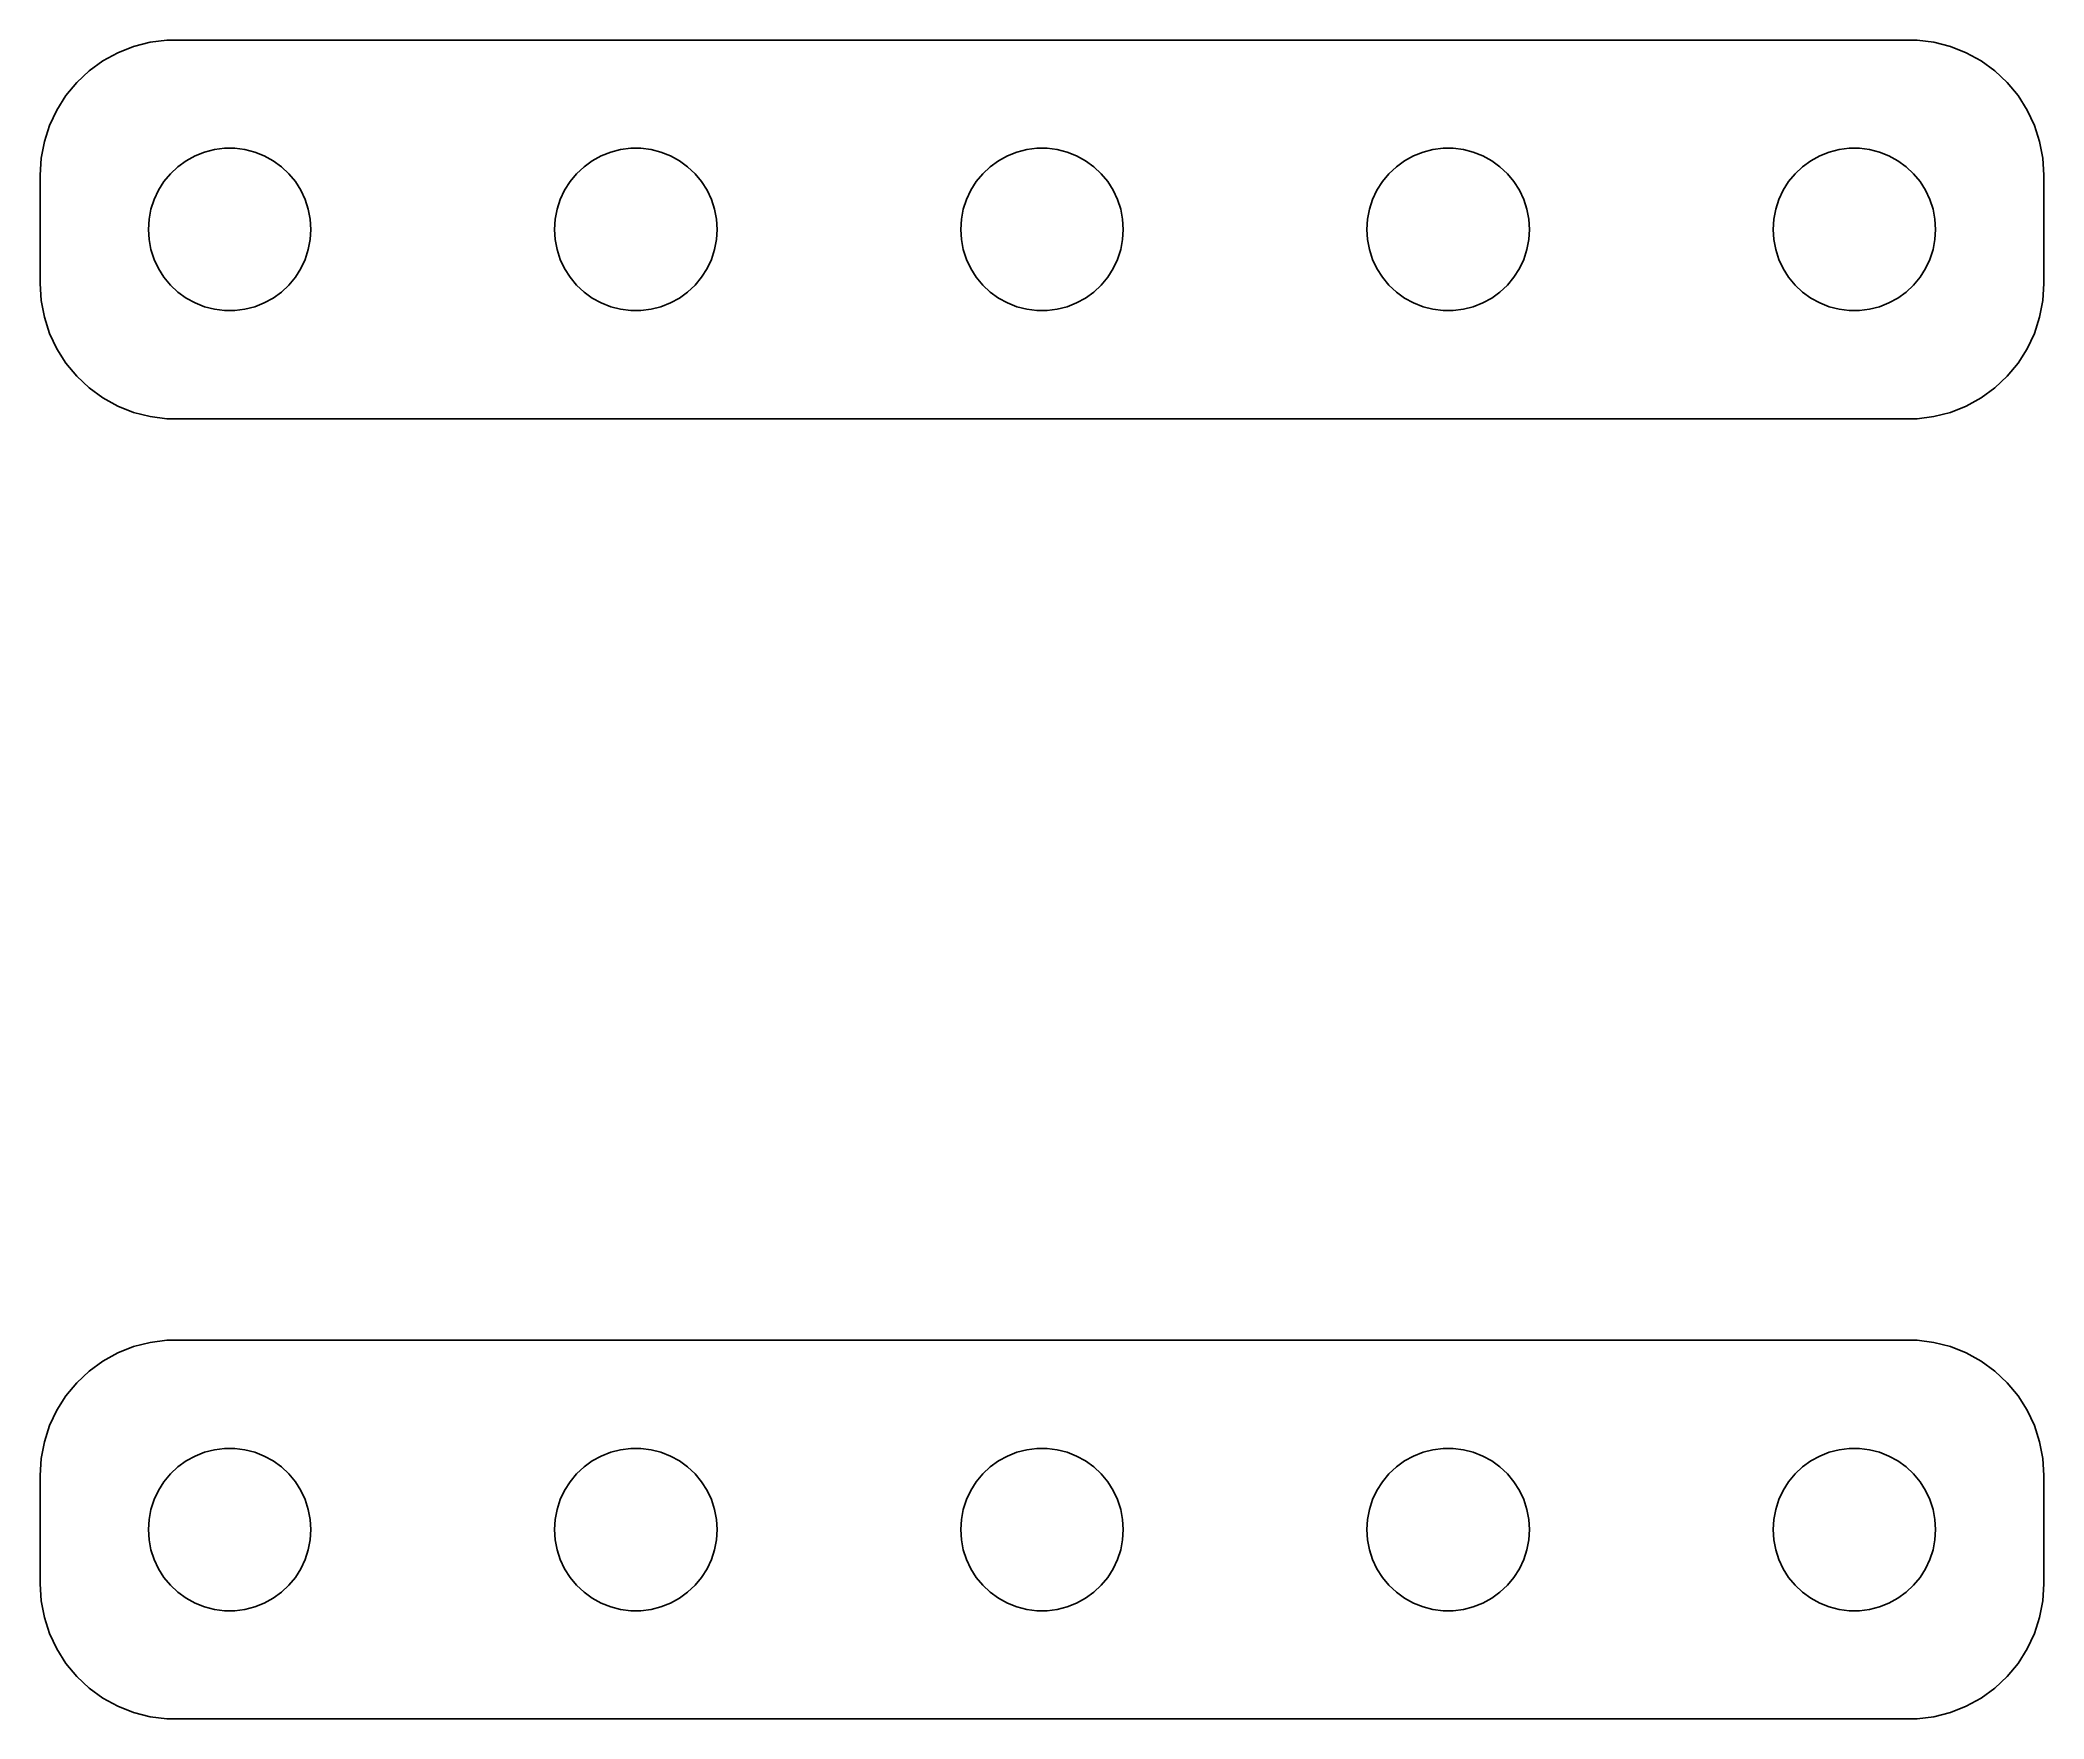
# Model space of a CAD drawing. Header units: metres. Extents: x -18.5 to 18.5, y 20.5 to 51.5.
import ezdxf

# ---------------------------------------------------------------- set-up
doc = ezdxf.new("R2010")
doc.units = ezdxf.units.M

msp = doc.modelspace()

# ---------------------------------------------------------------- linework, layer by layer
for p, q in [((-16.4684, 51.4557), (-16.7725, 51.3776)), ((-16.157, 51.4951), (-16.4684, 51.4557)), ((16.157, 51.4951), (-16.157, 51.4951)), ((16.4684, 51.4557), (16.157, 51.4951)), ((16.7725, 51.3776), (16.4684, 51.4557)), ((-17.3396, 51.1108), (-17.5936, 50.9263)), ((-17.0644, 51.2621), (-17.3396, 51.1108)), ((-16.7725, 51.3776), (-17.0644, 51.2621)), ((17.0644, 51.2621), (16.7725, 51.3776)), ((17.3396, 51.1108), (17.0644, 51.2621)), ((17.5936, 50.9263), (17.3396, 51.1108)), ((-17.8224, 50.7114), (-18.0225, 50.4695)), ((-17.5936, 50.9263), (-17.8224, 50.7114)), ((17.8224, 50.7114), (17.5936, 50.9263)), ((18.0225, 50.4695), (17.8224, 50.7114)), ((-18.0225, 50.4695), (-18.1908, 50.2044)), ((18.1908, 50.2044), (18.0225, 50.4695)), ((-18.1908, 50.2044), (-18.3244, 49.9203)), ((18.3244, 49.9203), (18.1908, 50.2044)), ((-18.4214, 49.6217), (-18.4803, 49.3133)), ((-18.3244, 49.9203), (-18.4214, 49.6217)), ((18.4214, 49.6217), (18.3244, 49.9203)), ((18.4803, 49.3133), (18.4214, 49.6217)), ((-18.4803, 49.3133), (-18.5, 49)), ((-15.9561, 49.1558), (-15.8037, 49.2665)), ((-15.8037, 49.2665), (-15.6387, 49.3572)), ((-15.6387, 49.3572), (-15.4635, 49.4266)), ((-15.4635, 49.4266), (-15.2811, 49.4734)), ((-15.2811, 49.4734), (-15.0942, 49.497)), ((-15.0942, 49.497), (-14.9058, 49.497)), ((-14.9058, 49.497), (-14.7189, 49.4734)), ((-14.7189, 49.4734), (-14.5365, 49.4266)), ((-14.5365, 49.4266), (-14.3613, 49.3572)), ((-14.3613, 49.3572), (-14.1963, 49.2665)), ((-14.1963, 49.2665), (-14.0439, 49.1558)), ((-8.45613, 49.1558), (-8.30373, 49.2665)), ((-8.30373, 49.2665), (-8.13866, 49.3572)), ((-8.13866, 49.3572), (-7.96352, 49.4266)), ((-7.96352, 49.4266), (-7.78107, 49.4734)), ((-7.78107, 49.4734), (-7.59418, 49.497)), ((-7.59418, 49.497), (-7.40581, 49.497)), ((-7.40581, 49.497), (-7.21892, 49.4734)), ((-7.21892, 49.4734), (-7.03647, 49.4266)), ((-7.03647, 49.4266), (-6.86133, 49.3572)), ((-6.86133, 49.3572), (-6.69626, 49.2665)), ((-6.69626, 49.2665), (-6.54385, 49.1558)), ((-0.956131, 49.1558), (-0.803726, 49.2665)), ((-0.803726, 49.2665), (-0.638657, 49.3572)), ((-0.638657, 49.3572), (-0.463516, 49.4266)), ((-0.463516, 49.4266), (-0.281067, 49.4734)), ((-0.281067, 49.4734), (-0.094177, 49.497)), ((-0.094177, 49.497), (0.094177, 49.497)), ((0.094177, 49.497), (0.281067, 49.4734)), ((0.281067, 49.4734), (0.463516, 49.4266)), ((0.463516, 49.4266), (0.638657, 49.3572)), ((0.638657, 49.3572), (0.803726, 49.2665)), ((0.803726, 49.2665), (0.956131, 49.1558)), ((6.54385, 49.1558), (6.69626, 49.2665)), ((6.69626, 49.2665), (6.86133, 49.3572)), ((6.86133, 49.3572), (7.03647, 49.4266)), ((7.03647, 49.4266), (7.21892, 49.4734)), ((7.21892, 49.4734), (7.40581, 49.497)), ((7.40581, 49.497), (7.59418, 49.497)), ((7.59418, 49.497), (7.78107, 49.4734)), ((7.78107, 49.4734), (7.96352, 49.4266)), ((7.96352, 49.4266), (8.13866, 49.3572)), ((8.13866, 49.3572), (8.30373, 49.2665)), ((8.30373, 49.2665), (8.45613, 49.1558)), ((14.0439, 49.1558), (14.1963, 49.2665)), ((14.1963, 49.2665), (14.3613, 49.3572)), ((14.3613, 49.3572), (14.5365, 49.4266)), ((14.5365, 49.4266), (14.7189, 49.4734)), ((14.7189, 49.4734), (14.9058, 49.497)), ((14.9058, 49.497), (15.0942, 49.497)), ((15.0942, 49.497), (15.2811, 49.4734)), ((15.2811, 49.4734), (15.4635, 49.4266)), ((15.4635, 49.4266), (15.6387, 49.3572)), ((15.6387, 49.3572), (15.8037, 49.2665)), ((15.8037, 49.2665), (15.9561, 49.1558)), ((18.5, 49), (18.4803, 49.3133)), ((-18.5, 49), (-18.5, 47)), ((-16.3145, 48.7226), (-16.2135, 48.8817)), ((-16.2135, 48.8817), (-16.0934, 49.0268)), ((-16.0934, 49.0268), (-15.9561, 49.1558)), ((-14.0439, 49.1558), (-13.9065, 49.0268)), ((-13.9065, 49.0268), (-13.7865, 48.8817)), ((-13.7865, 48.8817), (-13.6855, 48.7226)), ((-8.81445, 48.7226), (-8.71352, 48.8817)), ((-8.71352, 48.8817), (-8.59344, 49.0268)), ((-8.59344, 49.0268), (-8.45613, 49.1558)), ((-6.54385, 49.1558), (-6.40654, 49.0268)), ((-6.40654, 49.0268), (-6.28647, 48.8817)), ((-6.28647, 48.8817), (-6.18553, 48.7226)), ((-1.31445, 48.7226), (-1.21352, 48.8817)), ((-1.21352, 48.8817), (-1.09344, 49.0268)), ((-1.09344, 49.0268), (-0.956131, 49.1558)), ((0.956131, 49.1558), (1.09344, 49.0268)), ((1.09344, 49.0268), (1.21352, 48.8817)), ((1.21352, 48.8817), (1.31445, 48.7226)), ((6.18553, 48.7226), (6.28647, 48.8817)), ((6.28647, 48.8817), (6.40654, 49.0268)), ((6.40654, 49.0268), (6.54385, 49.1558)), ((8.45613, 49.1558), (8.59344, 49.0268)), ((8.59344, 49.0268), (8.71352, 48.8817)), ((8.71352, 48.8817), (8.81445, 48.7226)), ((13.6855, 48.7226), (13.7865, 48.8817)), ((13.7865, 48.8817), (13.9065, 49.0268)), ((13.9065, 49.0268), (14.0439, 49.1558)), ((15.9561, 49.1558), (16.0934, 49.0268)), ((16.0934, 49.0268), (16.2135, 48.8817)), ((16.2135, 48.8817), (16.3145, 48.7226)), ((18.5, 47), (18.5, 49)), ((-16.4529, 48.373), (-16.3947, 48.5522)), ((-16.3947, 48.5522), (-16.3145, 48.7226)), ((-13.6855, 48.7226), (-13.6053, 48.5522)), ((-13.6053, 48.5522), (-13.5471, 48.373)), ((-8.95287, 48.373), (-8.89465, 48.5522)), ((-8.89465, 48.5522), (-8.81445, 48.7226)), ((-6.18553, 48.7226), (-6.10533, 48.5522)), ((-6.10533, 48.5522), (-6.04712, 48.373)), ((-1.45287, 48.373), (-1.39465, 48.5522)), ((-1.39465, 48.5522), (-1.31445, 48.7226)), ((1.31445, 48.7226), (1.39465, 48.5522)), ((1.39465, 48.5522), (1.45287, 48.373)), ((6.04712, 48.373), (6.10533, 48.5522)), ((6.10533, 48.5522), (6.18553, 48.7226)), ((8.81445, 48.7226), (8.89465, 48.5522)), ((8.89465, 48.5522), (8.95287, 48.373)), ((13.5471, 48.373), (13.6053, 48.5522)), ((13.6053, 48.5522), (13.6855, 48.7226)), ((16.3145, 48.7226), (16.3947, 48.5522)), ((16.3947, 48.5522), (16.4529, 48.373)), ((-16.5, 48), (-16.4882, 48.188)), ((-16.4882, 48.188), (-16.4529, 48.373)), ((-13.5471, 48.373), (-13.5118, 48.188)), ((-13.5118, 48.188), (-13.5, 48)), ((-9, 48), (-8.98816, 48.188)), ((-8.98816, 48.188), (-8.95287, 48.373)), ((-6.04712, 48.373), (-6.01183, 48.188)), ((-6.01183, 48.188), (-6, 48)), ((-1.5, 48), (-1.48816, 48.188)), ((-1.48816, 48.188), (-1.45287, 48.373)), ((1.45287, 48.373), (1.48816, 48.188)), ((1.48816, 48.188), (1.5, 48)), ((6, 48), (6.01183, 48.188)), ((6.01183, 48.188), (6.04712, 48.373)), ((8.95287, 48.373), (8.98816, 48.188)), ((8.98816, 48.188), (9, 48)), ((13.5, 48), (13.5118, 48.188)), ((13.5118, 48.188), (13.5471, 48.373)), ((16.4529, 48.373), (16.4882, 48.188)), ((16.4882, 48.188), (16.5, 48)), ((-16.4882, 47.812), (-16.5, 48)), ((-16.4529, 47.627), (-16.4882, 47.812)), ((-13.5118, 47.812), (-13.5471, 47.627)), ((-13.5, 48), (-13.5118, 47.812)), ((-8.98816, 47.812), (-9, 48)), ((-8.95287, 47.627), (-8.98816, 47.812)), ((-6.01183, 47.812), (-6.04712, 47.627)), ((-6, 48), (-6.01183, 47.812)), ((-1.48816, 47.812), (-1.5, 48)), ((-1.45287, 47.627), (-1.48816, 47.812)), ((1.48816, 47.812), (1.45287, 47.627)), ((1.5, 48), (1.48816, 47.812)), ((6.01183, 47.812), (6, 48)), ((6.04712, 47.627), (6.01183, 47.812)), ((8.98816, 47.812), (8.95287, 47.627)), ((9, 48), (8.98816, 47.812)), ((13.5118, 47.812), (13.5, 48)), ((13.5471, 47.627), (13.5118, 47.812)), ((16.4882, 47.812), (16.4529, 47.627)), ((16.5, 48), (16.4882, 47.812)), ((-16.3947, 47.4478), (-16.4529, 47.627)), ((-16.3145, 47.2774), (-16.3947, 47.4478)), ((-13.6053, 47.4478), (-13.6855, 47.2774)), ((-13.5471, 47.627), (-13.6053, 47.4478)), ((-8.89465, 47.4478), (-8.95287, 47.627)), ((-8.81445, 47.2774), (-8.89465, 47.4478)), ((-6.10533, 47.4478), (-6.18553, 47.2774)), ((-6.04712, 47.627), (-6.10533, 47.4478)), ((-1.39465, 47.4478), (-1.45287, 47.627)), ((-1.31445, 47.2774), (-1.39465, 47.4478)), ((1.39465, 47.4478), (1.31445, 47.2774)), ((1.45287, 47.627), (1.39465, 47.4478)), ((6.10533, 47.4478), (6.04712, 47.627)), ((6.18553, 47.2774), (6.10533, 47.4478)), ((8.89465, 47.4478), (8.81445, 47.2774)), ((8.95287, 47.627), (8.89465, 47.4478)), ((13.6053, 47.4478), (13.5471, 47.627)), ((13.6855, 47.2774), (13.6053, 47.4478)), ((16.3947, 47.4478), (16.3145, 47.2774)), ((16.4529, 47.627), (16.3947, 47.4478)), ((-18.5, 47), (-18.4803, 46.6867)), ((-16.2135, 47.1183), (-16.3145, 47.2774)), ((-16.0934, 46.9732), (-16.2135, 47.1183)), ((-13.7865, 47.1183), (-13.9065, 46.9732)), ((-13.6855, 47.2774), (-13.7865, 47.1183)), ((-8.71352, 47.1183), (-8.81445, 47.2774)), ((-8.59344, 46.9732), (-8.71352, 47.1183)), ((-6.28647, 47.1183), (-6.40654, 46.9732)), ((-6.18553, 47.2774), (-6.28647, 47.1183)), ((-1.21352, 47.1183), (-1.31445, 47.2774)), ((-1.09344, 46.9732), (-1.21352, 47.1183)), ((1.21352, 47.1183), (1.09344, 46.9732)), ((1.31445, 47.2774), (1.21352, 47.1183)), ((6.28647, 47.1183), (6.18553, 47.2774)), ((6.40654, 46.9732), (6.28647, 47.1183)), ((8.71352, 47.1183), (8.59344, 46.9732)), ((8.81445, 47.2774), (8.71352, 47.1183)), ((13.7865, 47.1183), (13.6855, 47.2774)), ((13.9065, 46.9732), (13.7865, 47.1183)), ((16.2135, 47.1183), (16.0934, 46.9732)), ((16.3145, 47.2774), (16.2135, 47.1183)), ((18.4803, 46.6867), (18.5, 47)), ((-18.4803, 46.6867), (-18.4214, 46.3783)), ((-15.9561, 46.8442), (-16.0934, 46.9732)), ((-15.8037, 46.7335), (-15.9561, 46.8442)), ((-15.6387, 46.6428), (-15.8037, 46.7335)), ((-15.4635, 46.5734), (-15.6387, 46.6428)), ((-14.3613, 46.6428), (-14.5365, 46.5734)), ((-14.1963, 46.7335), (-14.3613, 46.6428)), ((-14.0439, 46.8442), (-14.1963, 46.7335)), ((-13.9065, 46.9732), (-14.0439, 46.8442)), ((-8.45613, 46.8442), (-8.59344, 46.9732)), ((-8.30373, 46.7335), (-8.45613, 46.8442)), ((-8.13866, 46.6428), (-8.30373, 46.7335)), ((-7.96352, 46.5734), (-8.13866, 46.6428)), ((-6.86133, 46.6428), (-7.03647, 46.5734)), ((-6.69626, 46.7335), (-6.86133, 46.6428)), ((-6.54385, 46.8442), (-6.69626, 46.7335)), ((-6.40654, 46.9732), (-6.54385, 46.8442)), ((-0.956131, 46.8442), (-1.09344, 46.9732)), ((-0.803726, 46.7335), (-0.956131, 46.8442)), ((-0.638657, 46.6428), (-0.803726, 46.7335)), ((-0.463516, 46.5734), (-0.638657, 46.6428)), ((0.638657, 46.6428), (0.463516, 46.5734)), ((0.803726, 46.7335), (0.638657, 46.6428)), ((0.956131, 46.8442), (0.803726, 46.7335)), ((1.09344, 46.9732), (0.956131, 46.8442)), ((6.54385, 46.8442), (6.40654, 46.9732)), ((6.69626, 46.7335), (6.54385, 46.8442)), ((6.86133, 46.6428), (6.69626, 46.7335)), ((7.03647, 46.5734), (6.86133, 46.6428)), ((8.13866, 46.6428), (7.96352, 46.5734)), ((8.30373, 46.7335), (8.13866, 46.6428)), ((8.45613, 46.8442), (8.30373, 46.7335)), ((8.59344, 46.9732), (8.45613, 46.8442)), ((14.0439, 46.8442), (13.9065, 46.9732)), ((14.1963, 46.7335), (14.0439, 46.8442)), ((14.3613, 46.6428), (14.1963, 46.7335)), ((14.5365, 46.5734), (14.3613, 46.6428)), ((15.6387, 46.6428), (15.4635, 46.5734)), ((15.8037, 46.7335), (15.6387, 46.6428)), ((15.9561, 46.8442), (15.8037, 46.7335)), ((16.0934, 46.9732), (15.9561, 46.8442)), ((18.4214, 46.3783), (18.4803, 46.6867)), ((-18.4214, 46.3783), (-18.3244, 46.0797)), ((-15.2811, 46.5266), (-15.4635, 46.5734)), ((-15.0942, 46.503), (-15.2811, 46.5266)), ((-14.9058, 46.503), (-15.0942, 46.503)), ((-14.7189, 46.5266), (-14.9058, 46.503)), ((-14.5365, 46.5734), (-14.7189, 46.5266)), ((-7.78107, 46.5266), (-7.96352, 46.5734)), ((-7.59418, 46.503), (-7.78107, 46.5266)), ((-7.40581, 46.503), (-7.59418, 46.503)), ((-7.21892, 46.5266), (-7.40581, 46.503)), ((-7.03647, 46.5734), (-7.21892, 46.5266)), ((-0.281067, 46.5266), (-0.463516, 46.5734)), ((-0.094177, 46.503), (-0.281067, 46.5266)), ((0.094177, 46.503), (-0.094177, 46.503)), ((0.281067, 46.5266), (0.094177, 46.503)), ((0.463516, 46.5734), (0.281067, 46.5266)), ((7.21892, 46.5266), (7.03647, 46.5734)), ((7.40581, 46.503), (7.21892, 46.5266)), ((7.59418, 46.503), (7.40581, 46.503)), ((7.78107, 46.5266), (7.59418, 46.503)), ((7.96352, 46.5734), (7.78107, 46.5266)), ((14.7189, 46.5266), (14.5365, 46.5734)), ((14.9058, 46.503), (14.7189, 46.5266)), ((15.0942, 46.503), (14.9058, 46.503)), ((15.2811, 46.5266), (15.0942, 46.503)), ((15.4635, 46.5734), (15.2811, 46.5266)), ((18.3244, 46.0797), (18.4214, 46.3783)), ((-18.3244, 46.0797), (-18.1908, 45.7956)), ((18.1908, 45.7956), (18.3244, 46.0797)), ((-18.1908, 45.7956), (-18.0225, 45.5305)), ((-18.0225, 45.5305), (-17.8224, 45.2886)), ((17.8224, 45.2886), (18.0225, 45.5305)), ((18.0225, 45.5305), (18.1908, 45.7956)), ((-17.8224, 45.2886), (-17.5936, 45.0737)), ((17.5936, 45.0737), (17.8224, 45.2886)), ((-17.5936, 45.0737), (-17.3396, 44.8892)), ((-17.3396, 44.8892), (-17.0644, 44.7379)), ((17.0644, 44.7379), (17.3396, 44.8892)), ((17.3396, 44.8892), (17.5936, 45.0737)), ((-17.0644, 44.7379), (-16.7725, 44.6224)), ((-16.7725, 44.6224), (-16.4684, 44.5443)), ((-16.4684, 44.5443), (-16.157, 44.5049)), ((-16.157, 44.5049), (16.157, 44.5049)), ((16.157, 44.5049), (16.4684, 44.5443)), ((16.4684, 44.5443), (16.7725, 44.6224)), ((16.7725, 44.6224), (17.0644, 44.7379)), ((-16.4684, 27.4557), (-16.7725, 27.3776)), ((-16.157, 27.4951), (-16.4684, 27.4557)), ((16.157, 27.4951), (-16.157, 27.4951)), ((16.4684, 27.4557), (16.157, 27.4951)), ((16.7725, 27.3776), (16.4684, 27.4557)), ((-17.3396, 27.1108), (-17.5936, 26.9263)), ((-17.0644, 27.2621), (-17.3396, 27.1108)), ((-16.7725, 27.3776), (-17.0644, 27.2621)), ((17.0644, 27.2621), (16.7725, 27.3776)), ((17.3396, 27.1108), (17.0644, 27.2621)), ((17.5936, 26.9263), (17.3396, 27.1108)), ((-17.8224, 26.7114), (-18.0225, 26.4695)), ((-17.5936, 26.9263), (-17.8224, 26.7114)), ((17.8224, 26.7114), (17.5936, 26.9263)), ((18.0225, 26.4695), (17.8224, 26.7114)), ((-18.0225, 26.4695), (-18.1908, 26.2044)), ((18.1908, 26.2044), (18.0225, 26.4695)), ((-18.3244, 25.9203), (-18.4214, 25.6217)), ((-18.1908, 26.2044), (-18.3244, 25.9203)), ((18.3244, 25.9203), (18.1908, 26.2044)), ((18.4214, 25.6217), (18.3244, 25.9203)), ((-18.4214, 25.6217), (-18.4803, 25.3133)), ((18.4803, 25.3133), (18.4214, 25.6217)), ((-18.4803, 25.3133), (-18.5, 25)), ((-15.9561, 25.1558), (-15.8037, 25.2665)), ((-15.8037, 25.2665), (-15.6387, 25.3572)), ((-15.6387, 25.3572), (-15.4635, 25.4266)), ((-15.4635, 25.4266), (-15.2811, 25.4734)), ((-15.2811, 25.4734), (-15.0942, 25.497)), ((-15.0942, 25.497), (-14.9058, 25.497)), ((-14.9058, 25.497), (-14.7189, 25.4734)), ((-14.7189, 25.4734), (-14.5365, 25.4266)), ((-14.5365, 25.4266), (-14.3613, 25.3572)), ((-14.3613, 25.3572), (-14.1963, 25.2665)), ((-14.1963, 25.2665), (-14.0439, 25.1558)), ((-8.45613, 25.1558), (-8.30373, 25.2665)), ((-8.30373, 25.2665), (-8.13866, 25.3572)), ((-8.13866, 25.3572), (-7.96352, 25.4266)), ((-7.96352, 25.4266), (-7.78107, 25.4734)), ((-7.78107, 25.4734), (-7.59418, 25.497)), ((-7.59418, 25.497), (-7.40581, 25.497)), ((-7.40581, 25.497), (-7.21892, 25.4734)), ((-7.21892, 25.4734), (-7.03647, 25.4266)), ((-7.03647, 25.4266), (-6.86133, 25.3572)), ((-6.86133, 25.3572), (-6.69626, 25.2665)), ((-6.69626, 25.2665), (-6.54385, 25.1558)), ((-0.956131, 25.1558), (-0.803726, 25.2665)), ((-0.803726, 25.2665), (-0.638657, 25.3572)), ((-0.638657, 25.3572), (-0.463516, 25.4266)), ((-0.463516, 25.4266), (-0.281067, 25.4734)), ((-0.281067, 25.4734), (-0.094177, 25.497)), ((-0.094177, 25.497), (0.094177, 25.497)), ((0.094177, 25.497), (0.281067, 25.4734)), ((0.281067, 25.4734), (0.463516, 25.4266)), ((0.463516, 25.4266), (0.638657, 25.3572)), ((0.638657, 25.3572), (0.803726, 25.2665)), ((0.803726, 25.2665), (0.956131, 25.1558)), ((6.54385, 25.1558), (6.69626, 25.2665)), ((6.69626, 25.2665), (6.86133, 25.3572)), ((6.86133, 25.3572), (7.03647, 25.4266)), ((7.03647, 25.4266), (7.21892, 25.4734)), ((7.21892, 25.4734), (7.40581, 25.497)), ((7.40581, 25.497), (7.59418, 25.497)), ((7.59418, 25.497), (7.78107, 25.4734)), ((7.78107, 25.4734), (7.96352, 25.4266)), ((7.96352, 25.4266), (8.13866, 25.3572)), ((8.13866, 25.3572), (8.30373, 25.2665)), ((8.30373, 25.2665), (8.45613, 25.1558)), ((14.0439, 25.1558), (14.1963, 25.2665)), ((14.1963, 25.2665), (14.3613, 25.3572)), ((14.3613, 25.3572), (14.5365, 25.4266)), ((14.5365, 25.4266), (14.7189, 25.4734)), ((14.7189, 25.4734), (14.9058, 25.497)), ((14.9058, 25.497), (15.0942, 25.497)), ((15.0942, 25.497), (15.2811, 25.4734)), ((15.2811, 25.4734), (15.4635, 25.4266)), ((15.4635, 25.4266), (15.6387, 25.3572)), ((15.6387, 25.3572), (15.8037, 25.2665)), ((15.8037, 25.2665), (15.9561, 25.1558)), ((18.5, 25), (18.4803, 25.3133)), ((-18.5, 25), (-18.5, 23)), ((-16.3145, 24.7226), (-16.2135, 24.8817)), ((-16.2135, 24.8817), (-16.0934, 25.0268)), ((-16.0934, 25.0268), (-15.9561, 25.1558)), ((-14.0439, 25.1558), (-13.9065, 25.0268)), ((-13.9065, 25.0268), (-13.7865, 24.8817)), ((-13.7865, 24.8817), (-13.6855, 24.7226)), ((-8.81445, 24.7226), (-8.71352, 24.8817)), ((-8.71352, 24.8817), (-8.59344, 25.0268)), ((-8.59344, 25.0268), (-8.45613, 25.1558)), ((-6.54385, 25.1558), (-6.40654, 25.0268)), ((-6.40654, 25.0268), (-6.28647, 24.8817)), ((-6.28647, 24.8817), (-6.18553, 24.7226)), ((-1.31445, 24.7226), (-1.21352, 24.8817)), ((-1.21352, 24.8817), (-1.09344, 25.0268)), ((-1.09344, 25.0268), (-0.956131, 25.1558)), ((0.956131, 25.1558), (1.09344, 25.0268)), ((1.09344, 25.0268), (1.21352, 24.8817)), ((1.21352, 24.8817), (1.31445, 24.7226)), ((6.18553, 24.7226), (6.28647, 24.8817)), ((6.28647, 24.8817), (6.40654, 25.0268)), ((6.40654, 25.0268), (6.54385, 25.1558)), ((8.45613, 25.1558), (8.59344, 25.0268)), ((8.59344, 25.0268), (8.71352, 24.8817)), ((8.71352, 24.8817), (8.81445, 24.7226)), ((13.6855, 24.7226), (13.7865, 24.8817)), ((13.7865, 24.8817), (13.9065, 25.0268)), ((13.9065, 25.0268), (14.0439, 25.1558)), ((15.9561, 25.1558), (16.0934, 25.0268)), ((16.0934, 25.0268), (16.2135, 24.8817)), ((16.2135, 24.8817), (16.3145, 24.7226)), ((18.5, 23), (18.5, 25)), ((-16.4529, 24.373), (-16.3947, 24.5522)), ((-16.3947, 24.5522), (-16.3145, 24.7226)), ((-13.6855, 24.7226), (-13.6053, 24.5522)), ((-13.6053, 24.5522), (-13.5471, 24.373)), ((-8.95287, 24.373), (-8.89465, 24.5522)), ((-8.89465, 24.5522), (-8.81445, 24.7226)), ((-6.18553, 24.7226), (-6.10533, 24.5522)), ((-6.10533, 24.5522), (-6.04712, 24.373)), ((-1.45287, 24.373), (-1.39465, 24.5522)), ((-1.39465, 24.5522), (-1.31445, 24.7226)), ((1.31445, 24.7226), (1.39465, 24.5522)), ((1.39465, 24.5522), (1.45287, 24.373)), ((6.04712, 24.373), (6.10533, 24.5522)), ((6.10533, 24.5522), (6.18553, 24.7226)), ((8.81445, 24.7226), (8.89465, 24.5522)), ((8.89465, 24.5522), (8.95287, 24.373)), ((13.5471, 24.373), (13.6053, 24.5522)), ((13.6053, 24.5522), (13.6855, 24.7226)), ((16.3145, 24.7226), (16.3947, 24.5522)), ((16.3947, 24.5522), (16.4529, 24.373)), ((-16.5, 24), (-16.4882, 24.188)), ((-16.4882, 24.188), (-16.4529, 24.373)), ((-13.5471, 24.373), (-13.5118, 24.188)), ((-13.5118, 24.188), (-13.5, 24)), ((-9, 24), (-8.98816, 24.188)), ((-8.98816, 24.188), (-8.95287, 24.373)), ((-6.04712, 24.373), (-6.01183, 24.188)), ((-6.01183, 24.188), (-6, 24)), ((-1.5, 24), (-1.48816, 24.188)), ((-1.48816, 24.188), (-1.45287, 24.373)), ((1.45287, 24.373), (1.48816, 24.188)), ((1.48816, 24.188), (1.5, 24)), ((6, 24), (6.01183, 24.188)), ((6.01183, 24.188), (6.04712, 24.373)), ((8.95287, 24.373), (8.98816, 24.188)), ((8.98816, 24.188), (9, 24)), ((13.5, 24), (13.5118, 24.188)), ((13.5118, 24.188), (13.5471, 24.373)), ((16.4529, 24.373), (16.4882, 24.188)), ((16.4882, 24.188), (16.5, 24)), ((-16.4882, 23.812), (-16.5, 24)), ((-16.4529, 23.627), (-16.4882, 23.812)), ((-13.5118, 23.812), (-13.5471, 23.627)), ((-13.5, 24), (-13.5118, 23.812)), ((-8.98816, 23.812), (-9, 24)), ((-8.95287, 23.627), (-8.98816, 23.812)), ((-6.01183, 23.812), (-6.04712, 23.627)), ((-6, 24), (-6.01183, 23.812)), ((-1.48816, 23.812), (-1.5, 24)), ((-1.45287, 23.627), (-1.48816, 23.812)), ((1.48816, 23.812), (1.45287, 23.627)), ((1.5, 24), (1.48816, 23.812)), ((6.01183, 23.812), (6, 24)), ((6.04712, 23.627), (6.01183, 23.812)), ((8.98816, 23.812), (8.95287, 23.627)), ((9, 24), (8.98816, 23.812)), ((13.5118, 23.812), (13.5, 24)), ((13.5471, 23.627), (13.5118, 23.812)), ((16.4882, 23.812), (16.4529, 23.627)), ((16.5, 24), (16.4882, 23.812)), ((-16.3947, 23.4478), (-16.4529, 23.627)), ((-16.3145, 23.2774), (-16.3947, 23.4478)), ((-13.6053, 23.4478), (-13.6855, 23.2774)), ((-13.5471, 23.627), (-13.6053, 23.4478)), ((-8.89465, 23.4478), (-8.95287, 23.627)), ((-8.81445, 23.2774), (-8.89465, 23.4478)), ((-6.10533, 23.4478), (-6.18553, 23.2774)), ((-6.04712, 23.627), (-6.10533, 23.4478)), ((-1.39465, 23.4478), (-1.45287, 23.627)), ((-1.31445, 23.2774), (-1.39465, 23.4478)), ((1.39465, 23.4478), (1.31445, 23.2774)), ((1.45287, 23.627), (1.39465, 23.4478)), ((6.10533, 23.4478), (6.04712, 23.627)), ((6.18553, 23.2774), (6.10533, 23.4478)), ((8.89465, 23.4478), (8.81445, 23.2774)), ((8.95287, 23.627), (8.89465, 23.4478)), ((13.6053, 23.4478), (13.5471, 23.627)), ((13.6855, 23.2774), (13.6053, 23.4478)), ((16.3947, 23.4478), (16.3145, 23.2774)), ((16.4529, 23.627), (16.3947, 23.4478)), ((-18.5, 23), (-18.4803, 22.6867)), ((-16.2135, 23.1183), (-16.3145, 23.2774)), ((-16.0934, 22.9732), (-16.2135, 23.1183)), ((-15.9561, 22.8442), (-16.0934, 22.9732)), ((-13.9065, 22.9732), (-14.0439, 22.8442)), ((-13.7865, 23.1183), (-13.9065, 22.9732)), ((-13.6855, 23.2774), (-13.7865, 23.1183)), ((-8.71352, 23.1183), (-8.81445, 23.2774)), ((-8.59344, 22.9732), (-8.71352, 23.1183)), ((-8.45613, 22.8442), (-8.59344, 22.9732)), ((-6.40654, 22.9732), (-6.54385, 22.8442)), ((-6.28647, 23.1183), (-6.40654, 22.9732)), ((-6.18553, 23.2774), (-6.28647, 23.1183)), ((-1.21352, 23.1183), (-1.31445, 23.2774)), ((-1.09344, 22.9732), (-1.21352, 23.1183)), ((-0.956131, 22.8442), (-1.09344, 22.9732)), ((1.09344, 22.9732), (0.956131, 22.8442)), ((1.21352, 23.1183), (1.09344, 22.9732)), ((1.31445, 23.2774), (1.21352, 23.1183)), ((6.28647, 23.1183), (6.18553, 23.2774)), ((6.40654, 22.9732), (6.28647, 23.1183)), ((6.54385, 22.8442), (6.40654, 22.9732)), ((8.59344, 22.9732), (8.45613, 22.8442)), ((8.71352, 23.1183), (8.59344, 22.9732)), ((8.81445, 23.2774), (8.71352, 23.1183)), ((13.7865, 23.1183), (13.6855, 23.2774)), ((13.9065, 22.9732), (13.7865, 23.1183)), ((14.0439, 22.8442), (13.9065, 22.9732)), ((16.0934, 22.9732), (15.9561, 22.8442)), ((16.2135, 23.1183), (16.0934, 22.9732)), ((16.3145, 23.2774), (16.2135, 23.1183)), ((18.4803, 22.6867), (18.5, 23)), ((-18.4803, 22.6867), (-18.4214, 22.3783)), ((-15.8037, 22.7335), (-15.9561, 22.8442)), ((-15.6387, 22.6428), (-15.8037, 22.7335)), ((-15.4635, 22.5734), (-15.6387, 22.6428)), ((-15.2811, 22.5266), (-15.4635, 22.5734)), ((-14.5365, 22.5734), (-14.7189, 22.5266)), ((-14.3613, 22.6428), (-14.5365, 22.5734)), ((-14.1963, 22.7335), (-14.3613, 22.6428)), ((-14.0439, 22.8442), (-14.1963, 22.7335)), ((-8.30373, 22.7335), (-8.45613, 22.8442)), ((-8.13866, 22.6428), (-8.30373, 22.7335)), ((-7.96352, 22.5734), (-8.13866, 22.6428)), ((-7.78107, 22.5266), (-7.96352, 22.5734)), ((-7.03647, 22.5734), (-7.21892, 22.5266)), ((-6.86133, 22.6428), (-7.03647, 22.5734)), ((-6.69626, 22.7335), (-6.86133, 22.6428)), ((-6.54385, 22.8442), (-6.69626, 22.7335)), ((-0.803726, 22.7335), (-0.956131, 22.8442)), ((-0.638657, 22.6428), (-0.803726, 22.7335)), ((-0.463516, 22.5734), (-0.638657, 22.6428)), ((-0.281067, 22.5266), (-0.463516, 22.5734)), ((0.463516, 22.5734), (0.281067, 22.5266)), ((0.638657, 22.6428), (0.463516, 22.5734)), ((0.803726, 22.7335), (0.638657, 22.6428)), ((0.956131, 22.8442), (0.803726, 22.7335)), ((6.69626, 22.7335), (6.54385, 22.8442)), ((6.86133, 22.6428), (6.69626, 22.7335)), ((7.03647, 22.5734), (6.86133, 22.6428)), ((7.21892, 22.5266), (7.03647, 22.5734)), ((7.96352, 22.5734), (7.78107, 22.5266)), ((8.13866, 22.6428), (7.96352, 22.5734)), ((8.30373, 22.7335), (8.13866, 22.6428)), ((8.45613, 22.8442), (8.30373, 22.7335)), ((14.1963, 22.7335), (14.0439, 22.8442)), ((14.3613, 22.6428), (14.1963, 22.7335)), ((14.5365, 22.5734), (14.3613, 22.6428)), ((14.7189, 22.5266), (14.5365, 22.5734)), ((15.4635, 22.5734), (15.2811, 22.5266)), ((15.6387, 22.6428), (15.4635, 22.5734)), ((15.8037, 22.7335), (15.6387, 22.6428)), ((15.9561, 22.8442), (15.8037, 22.7335)), ((18.4214, 22.3783), (18.4803, 22.6867)), ((-18.4214, 22.3783), (-18.3244, 22.0797)), ((-15.0942, 22.503), (-15.2811, 22.5266)), ((-14.9058, 22.503), (-15.0942, 22.503)), ((-14.7189, 22.5266), (-14.9058, 22.503)), ((-7.59418, 22.503), (-7.78107, 22.5266)), ((-7.40581, 22.503), (-7.59418, 22.503)), ((-7.21892, 22.5266), (-7.40581, 22.503)), ((-0.094177, 22.503), (-0.281067, 22.5266)), ((0.094177, 22.503), (-0.094177, 22.503)), ((0.281067, 22.5266), (0.094177, 22.503)), ((7.40581, 22.503), (7.21892, 22.5266)), ((7.59418, 22.503), (7.40581, 22.503)), ((7.78107, 22.5266), (7.59418, 22.503)), ((14.9058, 22.503), (14.7189, 22.5266)), ((15.0942, 22.503), (14.9058, 22.503)), ((15.2811, 22.5266), (15.0942, 22.503)), ((18.3244, 22.0797), (18.4214, 22.3783)), ((-18.3244, 22.0797), (-18.1908, 21.7956)), ((18.1908, 21.7956), (18.3244, 22.0797)), ((-18.1908, 21.7956), (-18.0225, 21.5305)), ((-18.0225, 21.5305), (-17.8224, 21.2886)), ((17.8224, 21.2886), (18.0225, 21.5305)), ((18.0225, 21.5305), (18.1908, 21.7956)), ((-17.8224, 21.2886), (-17.5936, 21.0737)), ((17.5936, 21.0737), (17.8224, 21.2886)), ((-17.5936, 21.0737), (-17.3396, 20.8892)), ((-17.3396, 20.8892), (-17.0644, 20.7379)), ((-17.0644, 20.7379), (-16.7725, 20.6224)), ((16.7725, 20.6224), (17.0644, 20.7379)), ((17.0644, 20.7379), (17.3396, 20.8892)), ((17.3396, 20.8892), (17.5936, 21.0737)), ((-16.7725, 20.6224), (-16.4684, 20.5443)), ((-16.4684, 20.5443), (-16.157, 20.5049)), ((-16.157, 20.5049), (16.157, 20.5049)), ((16.157, 20.5049), (16.4684, 20.5443)), ((16.4684, 20.5443), (16.7725, 20.6224))]:
    msp.add_line(p, q)

doc.saveas('drawing.dxf')
